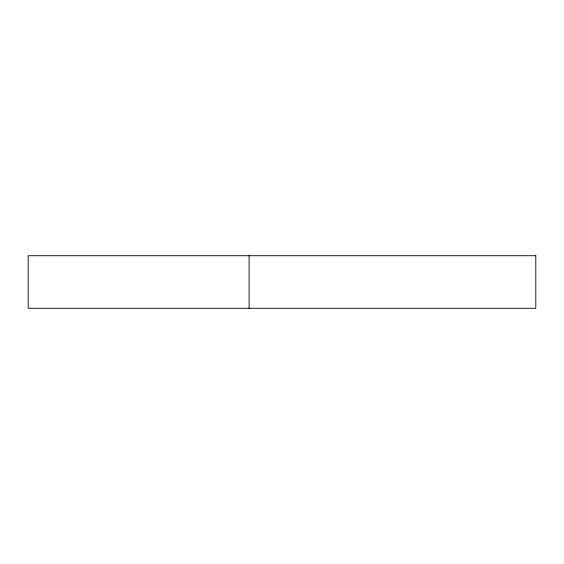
<?xml version="1.0" encoding="UTF-8"?>
<svg xmlns="http://www.w3.org/2000/svg" width="564" height="564" viewBox="0 0 564 564"><rect width="100%" height="100%" fill="white"/><g stroke="black" fill="none" stroke-linecap="round" stroke-linejoin="round"><path stroke-width="0.85" d="M249.105 255.725L249.105 308.275M535.8 255.725L28.2 255.725L28.2 308.275L535.8 308.275L535.8 255.725"/></g></svg>
